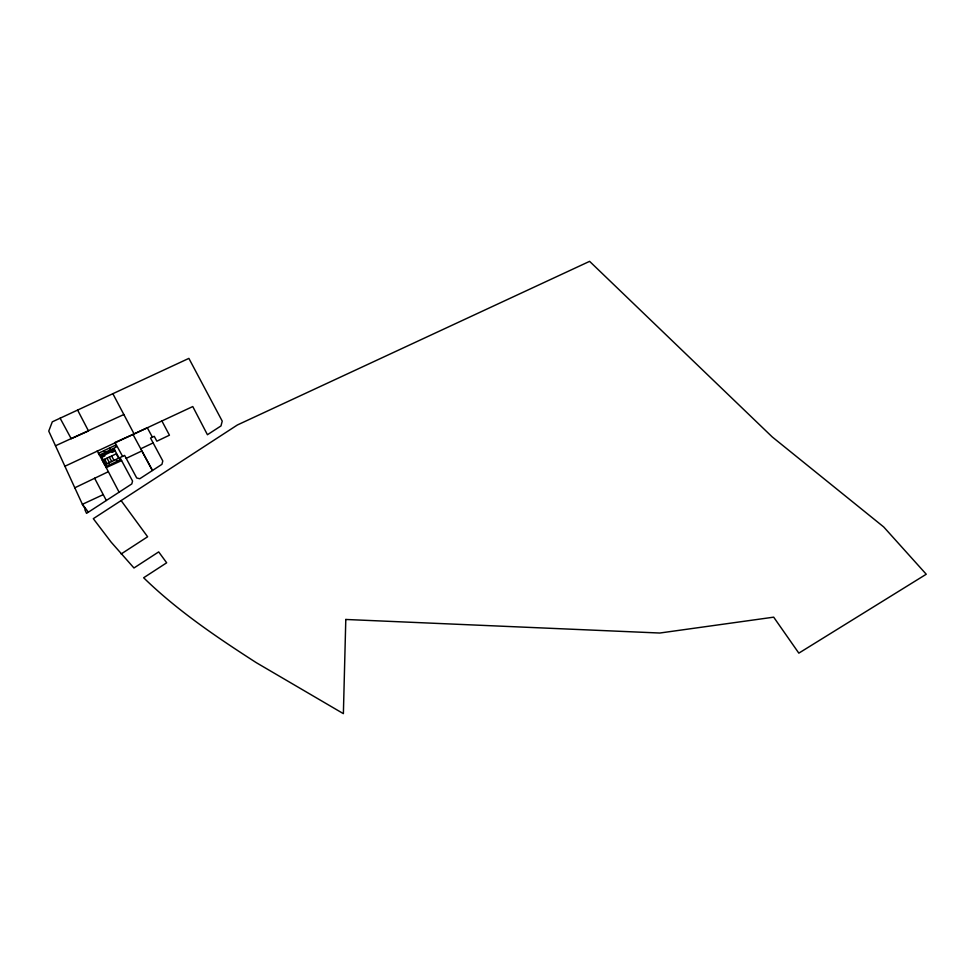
<?xml version="1.0" encoding="UTF-8"?>
<svg xmlns="http://www.w3.org/2000/svg" width="975" height="975" viewBox="0 0 975 975"><rect width="100%" height="100%" fill="white"/><g stroke="black" fill="none" stroke-linecap="round" stroke-linejoin="round"><path stroke-width="1.46" d="M161.899 420.956L169.431 435.203L156.865 441.2L154.257 436.325L150.54 438.067L162.801 460.968L161.935 464.332L139.766 478.749L136.719 477.982L124.629 455.423L119.986 457.592L132.551 481.041L131.808 483.917L86.543 513.362L84.935 509.84L85.654 509.389L82.68 504.94L48.75 431.108L52.297 421.834L188.882 358.386L222.227 421.127L220.984 425.929L207.431 434.728L192.77 406.551L64.898 466.257M121.18 553.958L147.615 536.774L121.119 500.589M74.795 487.793L108.359 471.693M101.4 456.471L114.757 450.121M101.839 457.287L104.812 455.873L104.374 455.057M115.196 450.938L112.222 452.351L111.784 451.535M119.06 458.055L104.764 464.831L102.351 460.383L116.257 453.802L118.67 458.25M140.729 448.793L153.136 442.906M126.202 458.36L141.875 450.938L152.453 470.498L132.99 434.448L114.977 442.467L122.606 456.373M132.99 434.448L147.31 427.769L152.405 437.19M123.849 414.521L55.49 445.782M103.24 494.63L82.387 504.319L88.372 512.168M97.22 450.901L106.226 467.61L121.595 460.578M116.086 459.469L117.11 461.346M109.602 447.976L110.577 449.755M111.613 455.983L114.038 460.444M109.298 457.08L111.711 461.528M104.045 450.621L105.02 452.4M106.982 458.177L109.395 462.625M108.676 462.991L109.7 464.856M104.666 459.286L107.079 463.734M60.121 418.202L71.212 438.713L88.493 430.95L77.61 410.085M112.856 393.693L134.099 433.936M94.587 478.177L106.324 500.492M106.226 467.61L119.096 492.192M345.796 619.466L343.383 713.651L256.279 662.659C216.755 637.199 177.413 610.691 143.642 577.761L166.664 562.794L158.693 551.899L133.965 567.986L111.138 542.137L93.308 518.676L237.339 425.003L589.607 261.349L772.249 436.946L883.703 526.951L926.25 574.238L798.83 653.14L773.687 617.163L659.783 633.031L345.796 619.466M115.172 445.343L98.487 453.265L99.45 455.045L116.135 447.123L115.172 445.343M114.185 449.073L100.827 455.423L106.726 466.269L120.083 459.932L114.185 449.073"/></g></svg>
